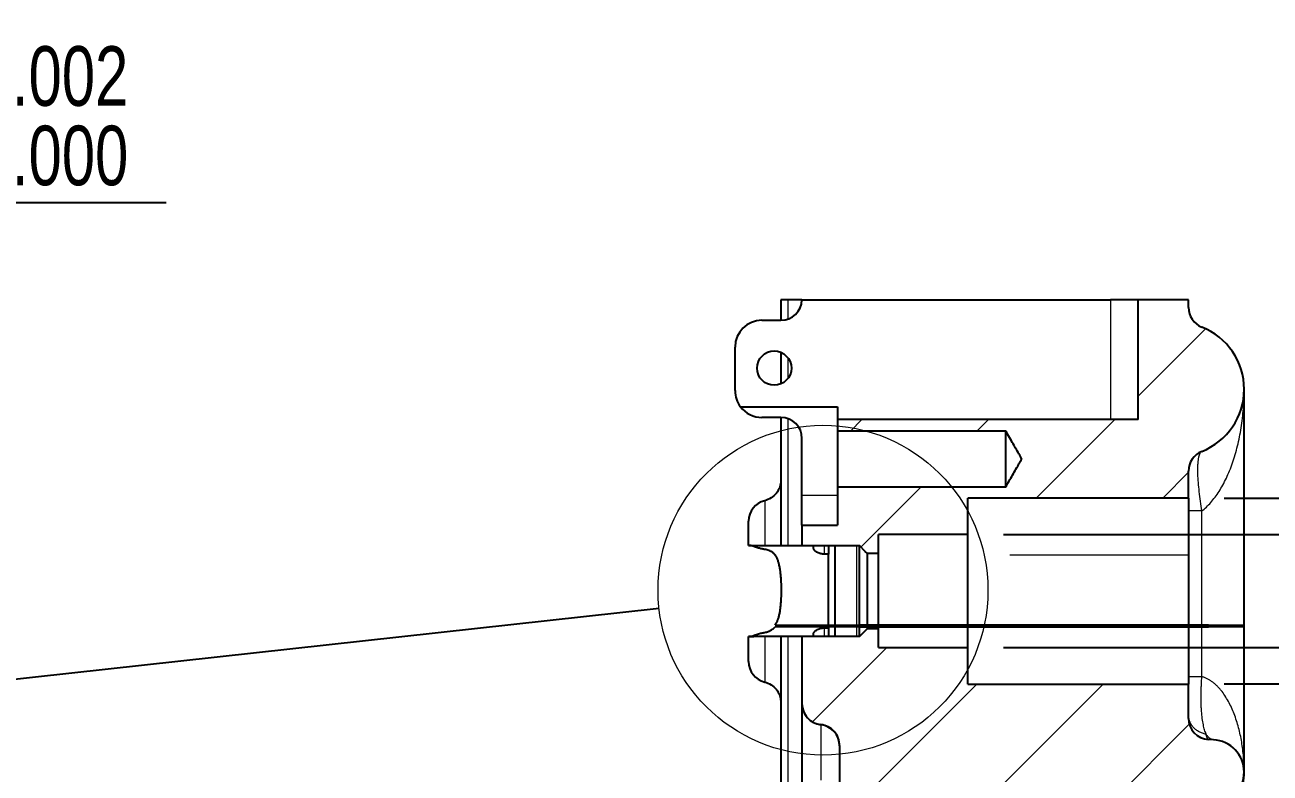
# Model space of a CAD drawing. Header units: inches. Extents: x 0.2 to 16.8, y 0.2 to 10.8.
# Drawn here: x 10.678 to 12.419, y 3.929 to 4.975 of the extents above; entities that cross this region are included whole.
import ezdxf

# ---------------------------------------------------------------- set-up
doc = ezdxf.new("R2010")
doc.units = ezdxf.units.IN
doc.header["$MEASUREMENT"] = 0
doc.linetypes.add('PHANTOM', pattern=[0.5, 0.25, -0.05, 0.05, -0.05, 0.05, -0.05])
doc.layers.add('FORMAT', color=7, linetype='Continuous')
doc.styles.add('SLDTEXTSTYLE0', font='TXT', dxfattribs={"width": 0.75})
doc.dimstyles.new('SLDDIMSTYLE12', dxfattribs={"dimtxt": 0.18, "dimasz": 0.083333, "dimexe": 0, "dimexo": 0.0625, "dimgap": 0, "dimtad": 0, "dimtih": 1, "dimtoh": 1, "dimdec": 0, "dimrnd": 1e-09, "dimzin": 0, "dimdsep": 46, "dimtxsty": 'Standard', "dimblk1": 'NONE', "dimblk2": 'NONE', "dimsah": 1, "dimcen": 0.09, "dimadec": 0, "dimazin": 0, "dimtfac": 0.083333, "dimtdec": 0, "dimtofl": 0, "dimtmove": 0, "dimatfit": 3, "dimldrblk": 'NONE', "dimfxl": 1, "dimfrac": 2, "dimtolj": 1, "dimtzin": 0, "dimarcsym": 0})
doc.dimstyles.new('SLDDIMSTYLE37', dxfattribs={"dimtxt": 0.083333, "dimasz": 0.083333, "dimexe": 0, "dimexo": 0.0625, "dimgap": 0.020833, "dimtad": 2, "dimdec": 3, "dimlfac": 2, "dimrnd": 1e-09, "dimzin": 12, "dimdsep": 46, "dimtxsty": 'SLDTEXTSTYLE0', "dimsah": 1, "dimcen": 0.09, "dimadec": 0, "dimazin": 3, "dimtol": 1, "dimtp": 0.003, "dimtm": 0.003, "dimtfac": 1, "dimtdec": 3, "dimtmove": 0, "dimatfit": 0, "dimfxl": 1, "dimfrac": 2, "dimtolj": 1, "dimarcsym": 0})
doc.dimstyles.new('SLDDIMSTYLE38', dxfattribs={"dimtxt": 0.083333, "dimasz": 0.083333, "dimexe": 0, "dimexo": 0.0625, "dimgap": 0.020833, "dimtad": 2, "dimdec": 3, "dimlfac": 2, "dimrnd": 1e-09, "dimzin": 4, "dimdsep": 46, "dimtxsty": 'SLDTEXTSTYLE0', "dimsah": 1, "dimcen": 0.09, "dimadec": 0, "dimazin": 1, "dimtol": 1, "dimtp": 0.003, "dimtm": 0.003, "dimtfac": 1, "dimtdec": 3, "dimtmove": 0, "dimatfit": 0, "dimfxl": 1, "dimfrac": 2, "dimtolj": 1, "dimarcsym": 0})
doc.dimstyles.new('SLDDIMSTYLE51', dxfattribs={"dimtxt": 0.083333, "dimasz": 0.083333, "dimexe": 0, "dimexo": 0.0625, "dimgap": 0.020833, "dimtad": 2, "dimdec": 3, "dimrnd": 1e-09, "dimzin": 12, "dimdsep": 46, "dimtxsty": 'SLDTEXTSTYLE0', "dimsah": 1, "dimcen": 0.09, "dimadec": 0, "dimazin": 3, "dimtol": 1, "dimtp": 0.002, "dimtfac": 1, "dimtdec": 3, "dimtmove": 0, "dimatfit": 0, "dimfxl": 1, "dimfrac": 2, "dimtolj": 1, "dimtzin": 4, "dimarcsym": 0})

# ---------------------------------------------------------------- blocks, each defined once
blk = doc.blocks.new('_D_51')
at = {"layer": 'FORMAT'}
for p, q in [((13.0128, 4.2625), (13.0128, 4.9171)), ((12.0461, 4.2625), (13.0628, 4.2625)), ((12.0461, 4.1048), (13.0628, 4.1048)), ((13.0128, 4.1048), (13.0128, 3.9446))]:
    blk.add_line(p, q, dxfattribs=at)
for points in [[(13.0128, 4.2625), (13.0257, 4.3459), (13, 4.3459)], [(13.0128, 4.1048), (13, 4.0215), (13.0257, 4.0215)]]:
    blk.add_solid(points, dxfattribs=at)
at = {"layer": 'FORMAT', "char_height": 0.08333, "attachment_point": 1, "rotation": 90, "style": 'SLDTEXTSTYLE0'}
for s, insert in [('±.003', (12.9054, 4.6407)), ('.315', (12.9054, 4.4253))]:
    blk.add_mtext(s, dxfattribs=dict(at, insert=insert))
blk = doc.blocks.new('_D_52')
at = {"layer": 'FORMAT'}
for p, q in [((12.7055, 4.3137), (12.7055, 4.9171)), ((12.3547, 4.3137), (12.7555, 4.3137)), ((12.3547, 4.0537), (12.7555, 4.0537)), ((12.7055, 4.0537), (12.7055, 3.8934))]:
    blk.add_line(p, q, dxfattribs=at)
for points in [[(12.7055, 4.3137), (12.7183, 4.3971), (12.6927, 4.3971)], [(12.7055, 4.0537), (12.6927, 3.9703), (12.7183, 3.9703)]]:
    blk.add_solid(points, dxfattribs=at)
at = {"layer": 'FORMAT', "char_height": 0.08333, "attachment_point": 1, "rotation": 90, "style": 'SLDTEXTSTYLE0'}
for s, insert in [('±.003', (12.598, 4.6407)), ('.520', (12.598, 4.4253))]:
    blk.add_mtext(s, dxfattribs=dict(at, insert=insert))
blk = doc.blocks.new('_None')
blk = doc.blocks.new('_D_69')
at = {"layer": 'FORMAT'}
for p, q in [((10.1032, 4.4795), (10.1032, 4.777)), ((10.2026, 4.5004), (10.2026, 4.777)), ((10.1032, 4.727), (9.943, 4.727)), ((10.2026, 4.727), (10.8752, 4.727))]:
    blk.add_line(p, q, dxfattribs=at)
for points in [[(10.1032, 4.727), (10.0199, 4.7398), (10.0199, 4.7141)], [(10.2026, 4.727), (10.286, 4.7141), (10.286, 4.7398)]]:
    blk.add_solid(points, dxfattribs=at)
at = {"layer": 'FORMAT', "attachment_point": 1, "style": 'SLDTEXTSTYLE0'}
for s, insert, char_height in [('.002', (10.6598, 4.9455), 0.08333), ('+', (10.5925, 4.9455), 0.0833), ('.099', (10.3771, 4.8838), 0.08333), ('.000', (10.6598, 4.8344), 0.08333), ('-', (10.6077, 4.8344), 0.0833)]:
    blk.add_mtext(s, dxfattribs=dict(at, insert=insert, char_height=char_height))

msp = doc.modelspace()

# ---------------------------------------------------------------- hatches: boundary and pattern name
at = {"layer": 'FORMAT', "linetype": 'Continuous', "lineweight": 18}
h = msp.add_hatch(dxfattribs=at)
h.set_pattern_fill('ANSI31', color=256, style=0)
edge = h.paths.add_edge_path(flags=0)
edge.add_line((12.04919, 4.329389), (11.814024, 4.329389))
edge.add_line((11.814024, 4.329389), (11.814024, 4.275877))
edge.add_line((11.814024, 4.275877), (11.764319, 4.275877))
edge.add_line((11.764319, 4.275877), (11.764319, 4.247323))
edge.add_line((11.764319, 4.247323), (11.844536, 4.247323))
edge.add_line((11.844536, 4.247323), (11.844536, 4.247272))
edge.add_spline(control_points=[(11.844536, 4.247272), (11.847234, 4.244572), (11.849932, 4.241871), (11.852631, 4.23917), (11.853705, 4.238094), (11.85478, 4.237018), (11.855855, 4.235942)], knot_values=[0.0048221, 0.0048221, 0.0048221, 0.0048221, 0.00540391, 0.00540391, 0.00540391, 0.00563568, 0.00563568, 0.00563568, 0.00563568], weights=[1, 1, 1, 1, 1, 1, 1], degree=3, periodic=0)
edge.add_line((11.855855, 4.235942), (11.871111, 4.235942))
edge.add_line((11.871111, 4.235942), (11.871111, 4.262538))
edge.add_line((11.871111, 4.262538), (11.996111, 4.262538))
edge.add_line((11.996111, 4.262538), (11.996111, 4.31372))
edge.add_line((11.996111, 4.31372), (12.304674, 4.31372))
edge.add_line((12.304674, 4.31372), (12.304674, 4.351429))
edge.add_arc((12.334201, 4.351429), 0.029528, 111.592325, 180, ccw=False)
edge.add_arc((12.288926, 4.465827), 0.093504, 291.592325, 428.407675)
edge.add_arc((12.334201, 4.580225), 0.029528, 180, 248.407675, ccw=False)
edge.add_line((12.304674, 4.580225), (12.304674, 4.590827))
edge.add_line((12.304674, 4.590827), (12.234289, 4.590827))
edge.add_line((12.234289, 4.590827), (12.234289, 4.423504))
edge.add_line((12.234289, 4.423504), (11.814024, 4.423504))
edge.add_line((11.814024, 4.423504), (11.814024, 4.407384))
edge.add_line((11.814024, 4.407384), (12.04919, 4.407384))
edge.add_spline(control_points=[(12.04919, 4.407384), (12.052668, 4.401359), (12.056147, 4.395334), (12.059624, 4.389308), (12.062642, 4.384081), (12.065662, 4.378855), (12.068673, 4.373623), (12.069425, 4.372315), (12.070189, 4.371013), (12.070914, 4.369689), (12.071098, 4.369355), (12.0713, 4.369023), (12.071413, 4.368659), (12.071446, 4.368551), (12.071465, 4.368435), (12.071455, 4.368322), (12.071446, 4.368211), (12.071412, 4.368102), (12.071372, 4.367998), (12.0713, 4.367813), (12.071209, 4.367636), (12.071117, 4.36746), (12.070938, 4.367118), (12.070748, 4.36678), (12.070558, 4.366443), (12.070176, 4.365767), (12.06979, 4.365094), (12.069404, 4.364421), (12.068624, 4.363063), (12.067842, 4.361706), (12.067059, 4.360349), (12.065478, 4.357606), (12.063895, 4.354863), (12.062312, 4.35212), (12.059111, 4.346574), (12.055909, 4.341027), (12.052707, 4.335481), (12.051534, 4.33345), (12.050362, 4.331419), (12.04919, 4.329389)], knot_values=[0.00261927, 0.00261927, 0.00261927, 0.00261927, 0.00367953, 0.00367953, 0.00367953, 0.00459941, 0.00459941, 0.00459941, 0.00482941, 0.00482941, 0.00482941, 0.00488763, 0.00488763, 0.00488763, 0.00490498, 0.00490498, 0.00490498, 0.00492192, 0.00492192, 0.00492192, 0.00495188, 0.00495188, 0.00495188, 0.00501035, 0.00501035, 0.00501035, 0.00512761, 0.00512761, 0.00512761, 0.00536428, 0.00536428, 0.00536428, 0.00584276, 0.00584276, 0.00584276, 0.00681047, 0.00681047, 0.00681047, 0.00716476, 0.00716476, 0.00716476, 0.00716476], weights=[1, 1, 1, 1, 1, 1, 1, 1, 1, 1, 1, 1, 1, 1, 1, 1, 1, 1, 1, 1, 1, 1, 1, 1, 1, 1, 1, 1, 1, 1, 1, 1, 1, 1, 1, 1, 1, 1, 1, 1], degree=3, periodic=0)
h = msp.add_hatch(dxfattribs=at)
h.set_pattern_fill('ANSI31', color=256, style=0)
edge = h.paths.add_edge_path(flags=0)
edge.add_spline(control_points=[(11.855855, 4.131418), (11.852604, 4.128167), (11.849352, 4.124916), (11.846101, 4.121665), (11.845579, 4.121143), (11.845058, 4.120621), (11.844536, 4.120099)], knot_values=[0.00099088, 0.00099088, 0.00099088, 0.00099088, 0.00169159, 0.00169159, 0.00169159, 0.00180406, 0.00180406, 0.00180406, 0.00180406], weights=[1, 1, 1, 1, 1, 1, 1], degree=3, periodic=0)
edge.add_line((11.844536, 4.120099), (11.844536, 4.120098))
edge.add_line((11.844536, 4.120098), (11.764319, 4.120098))
edge.add_line((11.764319, 4.120098), (11.764319, 4.026274))
edge.add_spline(control_points=[(11.764319, 4.026274), (11.764319, 4.026069), (11.764321, 4.025864), (11.764326, 4.025659), (11.764395, 4.022345), (11.765037, 4.018997), (11.766199, 4.015892), (11.767361, 4.01279), (11.769075, 4.009846), (11.771199, 4.007303), (11.77253, 4.005711), (11.774039, 4.004251), (11.775674, 4.002972), (11.778276, 4.000938), (11.781266, 3.999325), (11.784395, 3.998267), (11.786417, 3.997583), (11.788526, 3.997117), (11.790648, 3.996885)], knot_values=[0.00803076, 0.00803076, 0.00803076, 0.00803076, 0.00806161, 0.00806161, 0.00806161, 0.0085668, 0.0085668, 0.0085668, 0.0090717, 0.0090717, 0.0090717, 0.00938533, 0.00938533, 0.00938533, 0.00988871, 0.00988871, 0.00988871, 0.01021346, 0.01021346, 0.01021346, 0.01021346], weights=[1, 1, 1, 1, 1, 1, 1, 1, 1, 1, 1, 1, 1, 1, 1, 1, 1, 1, 1], degree=3, periodic=0)
edge.add_spline(control_points=[(11.790648, 3.996885), (11.792873, 3.996642), (11.795085, 3.996142), (11.797197, 3.995402), (11.800318, 3.99431), (11.803293, 3.992663), (11.805876, 3.990598), (11.808458, 3.988534), (11.81072, 3.985995), (11.812474, 3.983192), (11.813575, 3.981433), (11.814494, 3.979547), (11.815202, 3.977596), (11.816331, 3.974486), (11.816939, 3.971138), (11.816975, 3.967829), (11.816976, 3.967722), (11.816977, 3.967614), (11.816977, 3.967507)], knot_values=[0.00810359, 0.00810359, 0.00810359, 0.00810359, 0.00844719, 0.00844719, 0.00844719, 0.0089555, 0.0089555, 0.0089555, 0.00946378, 0.00946378, 0.00946378, 0.00978005, 0.00978005, 0.00978005, 0.01028875, 0.01028875, 0.01028875, 0.01030503, 0.01030503, 0.01030503, 0.01030503], weights=[1, 1, 1, 1, 1, 1, 1, 1, 1, 1, 1, 1, 1, 1, 1, 1, 1, 1, 1], degree=3, periodic=0)
edge.add_line((11.816977, 3.967507), (11.816977, 3.908764))
edge.add_arc((11.846504, 3.908764), 0.029528, 180, 263.780752)
edge.add_arc((11.840107, 3.850056), 0.029528, 0, 83.780752, ccw=False)
edge.add_line((11.869634, 3.850056), (11.869634, 3.837119))
edge.add_spline(control_points=[(11.869634, 3.837119), (11.869634, 3.832173), (11.870137, 3.827205), (11.871101, 3.822354), (11.872691, 3.814347), (11.875537, 3.806383), (11.879964, 3.799524), (11.8815, 3.797145), (11.883253, 3.794878), (11.885259, 3.792878), (11.88728, 3.790863), (11.889616, 3.789073), (11.892205, 3.78787), (11.893862, 3.7871), (11.895659, 3.786564), (11.897475, 3.786363), (11.897522, 3.786358), (11.897569, 3.786353), (11.897616, 3.786348)], knot_values=[0.00907988, 0.00907988, 0.00907988, 0.00907988, 0.00983989, 0.00983989, 0.00983989, 0.01109964, 0.01109964, 0.01109964, 0.0115299, 0.0115299, 0.0115299, 0.01196624, 0.01196624, 0.01196624, 0.01224388, 0.01224388, 0.01224388, 0.01225098, 0.01225098, 0.01225098, 0.01225098], weights=[1, 1, 1, 1, 1, 1, 1, 1, 1, 1, 1, 1, 1, 1, 1, 1, 1, 1, 1], degree=3, periodic=0)
edge.add_spline(control_points=[(11.897616, 3.786348), (11.897618, 3.786348), (11.897619, 3.786348), (11.89762, 3.786348), (11.942749, 3.781778), (11.987863, 3.777046), (12.032951, 3.772089)], knot_values=[0.0256892, 0.0256892, 0.0256892, 0.0256892, 0.02568939, 0.02568939, 0.02568939, 0.03260249, 0.03260249, 0.03260249, 0.03260249], weights=[1, 1, 1, 1, 1, 1, 1], degree=3, periodic=0)
edge.add_spline(control_points=[(12.032951, 3.772089), (12.033208, 3.772061), (12.033465, 3.772039), (12.033723, 3.772025), (12.033981, 3.772011), (12.034239, 3.772004), (12.034498, 3.772004), (12.035013, 3.772004), (12.035529, 3.772033), (12.036042, 3.772089)], knot_values=[0, 0, 0, 0, 0.00003936, 0.00003936, 0.00003936, 0.00007871, 0.00007871, 0.00007871, 0.00015736, 0.00015736, 0.00015736, 0.00015736], weights=[1, 1, 1, 1, 1, 1, 1, 1, 1, 1], degree=3, periodic=0)
edge.add_spline(control_points=[(12.036042, 3.772089), (12.061603, 3.774899), (12.087172, 3.777637), (12.112747, 3.780314), (12.132287, 3.782359), (12.15183, 3.784369), (12.171376, 3.786348)], knot_values=[0.02148334, 0.02148334, 0.02148334, 0.02148334, 0.02540109, 0.02540109, 0.02540109, 0.02839411, 0.02839411, 0.02839411, 0.02839411], weights=[1, 1, 1, 1, 1, 1, 1], degree=3, periodic=0)
edge.add_spline(control_points=[(12.171376, 3.786348), (12.172099, 3.786422), (12.172817, 3.786546), (12.173522, 3.786717), (12.175229, 3.787132), (12.176879, 3.787831), (12.178399, 3.78871), (12.180889, 3.790151), (12.183103, 3.792099), (12.185025, 3.79424), (12.188319, 3.797909), (12.190899, 3.802248), (12.192937, 3.806737), (12.196236, 3.814006), (12.198235, 3.821958), (12.199006, 3.829903), (12.199239, 3.8323), (12.199359, 3.834711), (12.199359, 3.837119)], knot_values=[0.00015857, 0.00015857, 0.00015857, 0.00015857, 0.00026861, 0.00026861, 0.00026861, 0.00053538, 0.00053538, 0.00053538, 0.00097474, 0.00097474, 0.00097474, 0.00173052, 0.00173052, 0.00173052, 0.00296017, 0.00296017, 0.00296017, 0.0033291, 0.0033291, 0.0033291, 0.0033291], weights=[1, 1, 1, 1, 1, 1, 1, 1, 1, 1, 1, 1, 1, 1, 1, 1, 1, 1, 1], degree=3, periodic=0)
edge.add_line((12.199359, 3.837119), (12.199359, 3.849963))
edge.add_arc((12.228886, 3.849963), 0.029528, 93, 180, ccw=False)
edge.add_line((12.227341, 3.87945), (12.339523, 3.885329))
edge.add_arc((12.337154, 3.930543), 0.045276, 273, 447)
edge.add_line((12.339523, 3.975756), (12.332656, 3.976116))
edge.add_arc((12.334201, 4.005603), 0.029528, 180, 267, ccw=False)
edge.add_line((12.304674, 4.005603), (12.304674, 4.053662))
edge.add_line((12.304674, 4.053662), (11.996111, 4.053662))
edge.add_line((11.996111, 4.053662), (11.996111, 4.104843))
edge.add_line((11.996111, 4.104843), (11.871111, 4.104843))
edge.add_line((11.871111, 4.104843), (11.871111, 4.131418))
edge.add_line((11.871111, 4.131418), (11.855855, 4.131418))

# ---------------------------------------------------------------- linework, layer by layer
at = {"color": 7, "linetype": 'Continuous', "lineweight": 25}
for p, q in [((11.734792, 4.590827), (11.734792, 4.562284)), ((11.744634, 4.590827), (11.734792, 4.590827)), ((11.764303, 4.590827), (11.744634, 4.590827)), ((11.764303, 4.590827), (12.195422, 4.590827)), ((12.234289, 4.590827), (12.195422, 4.590827)), ((12.234289, 4.423504), (12.234289, 4.590827)), ((12.304674, 4.590827), (12.234289, 4.590827)), ((12.304674, 4.580225), (12.304674, 4.590827)), ((11.708217, 4.562284), (11.734792, 4.562284)), ((11.670815, 4.463859), (11.670815, 4.524882)), ((11.734792, 4.517458), (11.734792, 4.473251)), ((12.38243, 4.136058), (12.38243, 4.465827)), ((11.678444, 4.441221), (11.814024, 4.441221)), ((11.814024, 4.441221), (11.814024, 4.423504)), ((11.734792, 4.426457), (11.708217, 4.426457)), ((11.734792, 4.426457), (11.734792, 4.247323)), ((11.814024, 4.423504), (11.814024, 4.407384)), ((12.234289, 4.423504), (11.814024, 4.423504)), ((12.04919, 4.407384), (11.814024, 4.407384)), ((11.814024, 4.407384), (11.814024, 4.329389)), ((12.04919, 4.329389), (12.04919, 4.407384)), ((11.764319, 4.317697), (11.764319, 4.39693)), ((12.304674, 4.31372), (12.304674, 4.351429)), ((11.764319, 4.275877), (11.764319, 4.317697)), ((11.814024, 4.329389), (11.814024, 4.275877)), ((11.814024, 4.329389), (12.04919, 4.329389)), ((12.304674, 4.31372), (11.996111, 4.31372)), ((11.996111, 4.262538), (11.996111, 4.31372)), ((12.304674, 4.31372), (12.304674, 4.234036)), ((11.689516, 4.247323), (11.689516, 4.281311)), ((11.764319, 4.275877), (11.764319, 4.247323)), ((11.764319, 4.275877), (11.814024, 4.275877)), ((11.996111, 4.262538), (11.871111, 4.262538)), ((11.871111, 4.235942), (11.871111, 4.262538)), ((11.996111, 4.136058), (11.996111, 4.262538)), ((11.691162, 4.247323), (11.694649, 4.247323)), ((11.734792, 4.247323), (11.744634, 4.247323)), ((11.744634, 4.247323), (11.764319, 4.247323)), ((11.764319, 4.247323), (11.844536, 4.247323)), ((11.780559, 4.243268), (11.780559, 4.247323)), ((11.801229, 4.235261), (11.795323, 4.235261)), ((11.801229, 4.247323), (11.801229, 4.235261)), ((11.801229, 4.136058), (11.801229, 4.235261)), ((11.810087, 4.247323), (11.810087, 4.136058)), ((11.844536, 4.247323), (11.844536, 4.247272)), ((11.844536, 4.136058), (11.844536, 4.247272)), ((11.871111, 4.235942), (11.855855, 4.235942)), ((11.855855, 4.136058), (11.855855, 4.235942)), ((11.871111, 4.136058), (11.871111, 4.235942)), ((12.304674, 4.234036), (12.304674, 4.136058)), ((11.726796, 4.136058), (11.764319, 4.136058)), ((11.764319, 4.133833), (11.726796, 4.133833)), ((11.764319, 4.133833), (11.764319, 4.136058)), ((11.764319, 4.136058), (11.844536, 4.136058)), ((11.844536, 4.133833), (11.764319, 4.133833)), ((11.795323, 4.132161), (11.801229, 4.132161)), ((11.801229, 4.132161), (11.801229, 4.133833)), ((11.801229, 4.132161), (11.801229, 4.120098)), ((11.810087, 4.133833), (11.810087, 4.120098)), ((11.844536, 4.133833), (11.844536, 4.136058)), ((11.855855, 4.136058), (11.844536, 4.136058)), ((11.844536, 4.120099), (11.844536, 4.133833)), ((11.844536, 4.133833), (11.855855, 4.133833)), ((11.844536, 4.120099), (11.855855, 4.131418)), ((11.855855, 4.133833), (11.855855, 4.136058)), ((11.871111, 4.136058), (11.855855, 4.136058)), ((11.855855, 4.131418), (11.855855, 4.133833)), ((11.855855, 4.133833), (11.871111, 4.133833)), ((11.855855, 4.131418), (11.871111, 4.131418)), ((11.871111, 4.133833), (11.871111, 4.136058)), ((11.996111, 4.136058), (11.871111, 4.136058)), ((11.871111, 4.131418), (11.871111, 4.133833)), ((11.871111, 4.133833), (11.996111, 4.133833)), ((11.871111, 4.104843), (11.871111, 4.131418)), ((11.996111, 4.133833), (11.996111, 4.136058)), ((12.304674, 4.136058), (11.996111, 4.136058)), ((11.996111, 4.104843), (11.996111, 4.133833)), ((11.996111, 4.133833), (12.304674, 4.133833)), ((12.304674, 4.136058), (12.304674, 4.133833)), ((12.332656, 4.136058), (12.304674, 4.136058)), ((12.304674, 4.133833), (12.304674, 4.133386)), ((12.304674, 4.133833), (12.332656, 4.133833)), ((12.304674, 4.133386), (12.304674, 4.053662)), ((12.332656, 4.136058), (12.339523, 4.136058)), ((12.339523, 4.133833), (12.332656, 4.133833)), ((12.339523, 4.136058), (12.38243, 4.136058)), ((12.38243, 4.133833), (12.339523, 4.133833)), ((12.38243, 4.133833), (12.38243, 4.136058)), ((12.38243, 3.930543), (12.38243, 4.133833)), ((11.689516, 4.085127), (11.689516, 4.120098)), ((11.690967, 4.120098), (11.69705, 4.120098)), ((11.734792, 4.120098), (11.734792, 3.484275)), ((11.744634, 4.120098), (11.734792, 4.120098)), ((11.764319, 4.120098), (11.744634, 4.120098)), ((11.764319, 4.120098), (11.764319, 4.026274)), ((11.844536, 4.120098), (11.764319, 4.120098)), ((11.780559, 4.120098), (11.780559, 4.124153)), ((11.844536, 4.120099), (11.844536, 4.120098)), ((11.871111, 4.104843), (11.996111, 4.104843)), ((11.996111, 4.053662), (11.996111, 4.104843)), ((11.996111, 4.053662), (12.304674, 4.053662)), ((12.304674, 4.005603), (12.304674, 4.053662)), ((11.764319, 4.026274), (11.764319, 4.026072)), ((11.764319, 4.026072), (11.764319, 3.873051)), ((12.339523, 3.975756), (12.332656, 3.976116)), ((11.816977, 3.967507), (11.816977, 3.908764))]:
    msp.add_line(p, q, dxfattribs=at)
at = {"color": 8, "linetype": 'PHANTOM', "lineweight": 18}
for p, q in [((11.744634, 4.590827), (11.744634, 4.563973)), ((12.195422, 4.590827), (12.195422, 4.423504)), ((11.744634, 4.509764), (11.744634, 4.480945)), ((11.744634, 4.424768), (11.744634, 4.247323)), ((11.764319, 4.317697), (11.814024, 4.317697)), ((12.323335, 4.136058), (12.323335, 4.295603)), ((11.795323, 4.247323), (11.795323, 4.235261)), ((11.840599, 4.247323), (11.840599, 4.136058)), ((12.304674, 4.234036), (11.996111, 4.234036)), ((11.795323, 4.132161), (11.795323, 4.120098)), ((11.840599, 4.133833), (11.840599, 4.120098)), ((12.304674, 4.133386), (11.996111, 4.133386)), ((12.323335, 4.064019), (12.323335, 4.133833)), ((12.332656, 4.133833), (12.332656, 4.136058)), ((12.339523, 4.136058), (12.339523, 4.133833)), ((11.744634, 4.120098), (11.744634, 3.515011)), ((11.790648, 3.996885), (11.790648, 3.996718)), ((11.790648, 3.996718), (11.790648, 3.919321))]:
    msp.add_line(p, q, dxfattribs=at)
at = {"color": 7, "linetype": 'Continuous', "lineweight": 25, "flags": 128}
msp.add_lwpolyline([(11.855855, 4.235942), (11.852631, 4.23917), (11.844536, 4.247272)], dxfattribs=at)
at = {"color": 7, "linetype": 'Continuous', "lineweight": 25}
msp.add_circle((11.725441, 4.495355), 0.024, dxfattribs=at)
at = {"color": 7, "linetype": 'Continuous', "lineweight": 18}
msp.add_circle((11.793686, 4.184823), 0.230651, dxfattribs=at)
at = {"color": 7, "linetype": 'Continuous', "lineweight": 25}
for centre, radius, start, end in [((11.734792, 4.591811), 0.029528, 270, 358.089787), ((12.334201, 4.580225), 0.029528, 180, 248.407675), ((11.708217, 4.524882), 0.037402, 90, 180), ((12.288926, 4.465827), 0.093504, 291.592325, 68.407675), ((11.708217, 4.463859), 0.037402, 180, 217.247781), ((11.708217, 4.463859), 0.037402, 217.247781, 270), ((11.734792, 4.39693), 0.029528, 0, 90), ((12.334201, 4.351429), 0.029528, 111.592325, 180), ((11.719044, 4.281311), 0.029528, 103.493396, 180), ((11.719044, 4.085127), 0.029528, 180, 256.506601), ((11.793847, 4.026072), 0.029528, 180, 263.780752), ((12.334201, 4.005603), 0.029528, 180, 267), ((11.787449, 3.967364), 0.029528, 0, 83.780752), ((12.337154, 3.930543), 0.045276, 273, 87), ((12.288926, 3.930543), 0.093504, 340, 0)]:
    msp.add_arc(centre, radius, start, end, dxfattribs=at)
at = {"color": 8, "linetype": 'PHANTOM', "lineweight": 18}
for points, knots in [([(12.323335, 4.295603), (12.331985, 4.302306), (12.340115, 4.311566), (12.354641, 4.334329), (12.361027, 4.347854), (12.37148, 4.377989), (12.37556, 4.394581), (12.381028, 4.429398), (12.38243, 4.447613), (12.38243, 4.465827)], [0, 0, 0, 0, 0.25, 0.25, 0.5, 0.5, 0.75, 0.75, 1, 1, 1, 1]), ([(12.323335, 4.295603), (12.320644, 4.313798), (12.318266, 4.332327), (12.31753, 4.35442), (12.317745, 4.360837), (12.318937, 4.370909), (12.319935, 4.374487), (12.321134, 4.376615)], [0, 0, 0, 0, 0.5, 0.5, 0.75, 0.75, 1, 1, 1, 1]), ([(11.712154, 4.309872), (11.712154, 4.309797), (11.712154, 4.309632), (11.712154, 4.306665), (11.712154, 4.301577), (11.712154, 4.294328), (11.712154, 4.285133), (11.712154, 4.274109), (11.712154, 4.261561), (11.712154, 4.252073), (11.712154, 4.247329)], [0, 0, 0, 0, 0.107365092, 0.234884365, 0.362403637, 0.48992291, 0.617442182, 0.744961455, 0.872480727, 1, 1, 1, 1]), ([(12.323335, 4.295603), (12.317872, 4.295603), (12.313084, 4.295603), (12.306478, 4.295603), (12.304674, 4.295603), (12.304674, 4.295603)], [0, 0, 0, 0, 0.5, 0.5, 1, 1, 1, 1]), ([(11.712154, 4.120097), (11.712154, 4.115282), (11.712154, 4.105651), (11.712154, 4.092902), (11.712154, 4.081696), (11.712154, 4.072348), (11.712154, 4.064977), (11.712154, 4.059813), (11.712154, 4.05684), (11.712154, 4.056678), (11.712154, 4.056606)], [0, 0, 0, 0, 0.128396016, 0.256792031, 0.385188047, 0.513584062, 0.641980078, 0.770376094, 0.898772109, 1, 1, 1, 1]), ([(12.304674, 4.06402), (12.304674, 4.06402), (12.306478, 4.06402), (12.313084, 4.06402), (12.317872, 4.06402), (12.323335, 4.06402)], [0, 0, 0, 0, 0.5, 0.5, 1, 1, 1, 1]), ([(12.329278, 3.983541), (12.326468, 3.990268), (12.324031, 4.001438), (12.32239, 4.022598), (12.322217, 4.030418), (12.322441, 4.046852), (12.322823, 4.055452), (12.323335, 4.064019)], [0, 0, 0, 0, 0.5, 0.5, 0.75, 0.75, 1, 1, 1, 1]), ([(12.38243, 3.930543), (12.38243, 3.944564), (12.381307, 3.95872), (12.376746, 3.986104), (12.373293, 3.999402), (12.363771, 4.024129), (12.357703, 4.035486), (12.346402, 4.04939), (12.342263, 4.053484), (12.333255, 4.060082), (12.328407, 4.062584), (12.323333, 4.064017)], [0, 0, 0, 0, 0.25, 0.25, 0.5, 0.5, 0.75, 0.75, 0.875, 0.875, 1, 1, 1, 1]), ([(12.329278, 3.983541), (12.322469, 3.984605), (12.316083, 3.987957), (12.307232, 3.99773), (12.304674, 4.004076), (12.304674, 4.010462)], [0, 0, 0, 0, 0.5, 0.5, 1, 1, 1, 1]), ([(12.332244, 3.976597), (12.331839, 3.976885), (12.330893, 3.977555), (12.329865, 3.981364), (12.329278, 3.983541)], [0, 0, 0, 0, 0.42865064, 1, 1, 1, 1])]:
    msp.add_open_spline(points, degree=3, knots=knots, dxfattribs=at)
at = {"color": 7, "linetype": 'Continuous', "lineweight": 25}
for points, knots in [([(12.04919, 4.329389), (12.050362, 4.331419), (12.051534, 4.33345), (12.052707, 4.335481), (12.055909, 4.341027), (12.059111, 4.346574), (12.062312, 4.35212), (12.063895, 4.354863), (12.065478, 4.357606), (12.067059, 4.360349), (12.067842, 4.361706), (12.068624, 4.363063), (12.069404, 4.364421), (12.06979, 4.365094), (12.070176, 4.365767), (12.070558, 4.366443), (12.070748, 4.36678), (12.070938, 4.367118), (12.071117, 4.36746), (12.071209, 4.367636), (12.0713, 4.367813), (12.071372, 4.367998), (12.071412, 4.368102), (12.071446, 4.368211), (12.071455, 4.368322), (12.071465, 4.368435), (12.071446, 4.368551), (12.071413, 4.368659), (12.0713, 4.369023), (12.071098, 4.369355), (12.070914, 4.369689), (12.070189, 4.371013), (12.069425, 4.372315), (12.068673, 4.373623), (12.065662, 4.378855), (12.062642, 4.384081), (12.059624, 4.389308), (12.056147, 4.395334), (12.052668, 4.401359), (12.04919, 4.407384)], [0.00934933665, 0.00934933665, 0.00934933665, 0.00934933665, 0.00970668013, 0.00970668013, 0.00970668013, 0.01068270892, 0.01068270892, 0.01068270892, 0.01116529948, 0.01116529948, 0.01116529948, 0.01140400607, 0.01140400607, 0.01140400607, 0.0115222677, 0.0115222677, 0.0115222677, 0.01158124368, 0.01158124368, 0.01158124368, 0.01161146435, 0.01161146435, 0.01161146435, 0.01162854227, 0.01162854227, 0.01162854227, 0.011646044, 0.011646044, 0.011646044, 0.01170476397, 0.01170476397, 0.01170476397, 0.01193674455, 0.01193674455, 0.01193674455, 0.012864535, 0.012864535, 0.012864535, 0.01393390696, 0.01393390696, 0.01393390696, 0.01393390696]), ([(11.734792, 4.338652), (11.73447, 4.335369), (11.733827, 4.328807), (11.728836, 4.320091), (11.721505, 4.313234), (11.71527, 4.311062), (11.712154, 4.309976)], [0, 0, 0, 0, 0.25025607, 0.50017338, 0.75019196, 1, 1, 1, 1]), ([(11.689516, 4.247323), (11.689535, 4.247324), (11.689572, 4.247324), (11.689884, 4.247326), (11.690389, 4.247328), (11.69111, 4.247328), (11.692044, 4.247328), (11.693192, 4.247326), (11.694552, 4.247324), (11.696121, 4.247321), (11.697893, 4.247319), (11.699858, 4.247317), (11.702008, 4.247317), (11.704327, 4.247318), (11.706803, 4.24732), (11.70941, 4.247322), (11.711239, 4.247323), (11.712153, 4.247323)], [0, 0, 0, 0, 0.07041723, 0.14033215, 0.20970617, 0.27850537, 0.34670308, 0.41428259, 0.48123988, 0.54758636, 0.61335126, 0.67858381, 0.74335468, 0.8077568, 0.87190506, 0.93593495, 1, 1, 1, 1]), ([(11.712154, 4.241815), (11.711568, 4.241915), (11.710369, 4.242118), (11.708616, 4.242495), (11.706859, 4.242923), (11.704662, 4.243522), (11.702049, 4.244324), (11.699304, 4.245226), (11.696713, 4.246088), (11.694464, 4.246766), (11.692784, 4.247161), (11.691753, 4.247306), (11.691322, 4.247319), (11.691162, 4.247323)], [0, 0, 0, 0, 0.0545524, 0.11169005, 0.1715703, 0.23431254, 0.34880048, 0.47709002, 0.59485064, 0.73658646, 0.86824964, 0.95105298, 1, 1, 1, 1]), ([(11.726827, 4.233956), (11.726479, 4.234389), (11.725792, 4.235242), (11.724636, 4.236389), (11.723406, 4.237419), (11.722095, 4.238331), (11.720355, 4.239341), (11.718098, 4.240346), (11.715244, 4.241249), (11.713169, 4.241629), (11.712154, 4.241815)], [0, 0, 0, 0, 0.10966831, 0.21581585, 0.31877067, 0.41887332, 0.51647486, 0.68607809, 0.84640159, 1, 1, 1, 1]), ([(11.712162, 4.247323), (11.712841, 4.247323), (11.71423, 4.247322), (11.716285, 4.247321), (11.718357, 4.247321), (11.720423, 4.247322), (11.723161, 4.247325), (11.726574, 4.247317), (11.729896, 4.247325), (11.732003, 4.247323), (11.733098, 4.247324), (11.733948, 4.247323), (11.734639, 4.247325), (11.734743, 4.247324), (11.734792, 4.247323)], [0, 0, 0, 0, 0.05049412, 0.10333789, 0.15863602, 0.21647744, 0.27693798, 0.40212855, 0.55322294, 0.67769818, 0.74461956, 0.78730006, 0.9013609, 1, 1, 1, 1]), ([(11.735214, 4.19907), (11.735152, 4.200075), (11.735027, 4.20211), (11.73478, 4.205138), (11.734481, 4.208178), (11.73412, 4.21121), (11.733689, 4.214222), (11.733179, 4.217196), (11.732479, 4.220578), (11.731519, 4.224272), (11.730205, 4.228004), (11.728703, 4.231269), (11.727453, 4.233084), (11.726852, 4.233956)], [0, 0, 0, 0, 0.07209834, 0.14586335, 0.22123595, 0.29816523, 0.37661676, 0.4565835, 0.53810002, 0.65985376, 0.78281927, 0.89572971, 1, 1, 1, 1]), ([(11.795323, 4.235261), (11.794817, 4.235272), (11.793805, 4.235293), (11.792306, 4.235468), (11.790837, 4.235744), (11.788979, 4.23624), (11.786827, 4.237055), (11.784652, 4.238242), (11.782868, 4.239538), (11.78157, 4.240857), (11.780718, 4.242134), (11.780612, 4.242892), (11.780559, 4.243268)], [0, 0, 0, 0, 0.06152724, 0.12285809, 0.18495215, 0.24873454, 0.37114476, 0.49776249, 0.62354015, 0.74975964, 0.87593365, 1, 1, 1, 1]), ([(11.735223, 4.170736), (11.73529, 4.171914), (11.735423, 4.174257), (11.735588, 4.177807), (11.735695, 4.181355), (11.73573, 4.184903), (11.735691, 4.188451), (11.735582, 4.191998), (11.735415, 4.195549), (11.735281, 4.197892), (11.735214, 4.19907)], [0, 0, 0, 0, 0.1265002, 0.25169861, 0.37602488, 0.49991794, 0.6238214, 0.74817875, 0.87342857, 1, 1, 1, 1]), ([(11.726796, 4.136058), (11.727172, 4.136582), (11.727942, 4.137657), (11.728957, 4.139466), (11.730179, 4.142046), (11.731443, 4.145522), (11.732655, 4.150088), (11.733611, 4.155011), (11.73434, 4.160202), (11.734879, 4.165431), (11.73511, 4.168988), (11.735223, 4.170736)], [0, 0, 0, 0, 0.06360919, 0.13051697, 0.20108843, 0.3343074, 0.4669433, 0.60671878, 0.742142, 0.87328369, 1, 1, 1, 1]), ([(11.690967, 4.120098), (11.691142, 4.120104), (11.691558, 4.120119), (11.69257, 4.120276), (11.694197, 4.120682), (11.696451, 4.121393), (11.699083, 4.122306), (11.701897, 4.123271), (11.704752, 4.124182), (11.707376, 4.124906), (11.709731, 4.125472), (11.711362, 4.125762), (11.712152, 4.125903)], [0, 0, 0, 0, 0.05515112, 0.13091245, 0.26198554, 0.40363402, 0.52239282, 0.65293304, 0.76866785, 0.85073236, 0.92773472, 1, 1, 1, 1]), ([(11.712161, 4.125894), (11.712717, 4.125992), (11.713842, 4.126191), (11.715459, 4.126585), (11.717038, 4.12706), (11.718568, 4.127629), (11.720729, 4.128607), (11.723374, 4.1302), (11.725063, 4.131924), (11.725938, 4.132816)], [0, 0, 0, 0, 0.09201069, 0.18593753, 0.28227674, 0.38149795, 0.48404645, 0.7329309, 1, 1, 1, 1]), ([(11.725971, 4.132816), (11.726111, 4.132981), (11.726395, 4.133313), (11.726662, 4.133659), (11.726796, 4.133833)], [0, 0, 0, 0, 0.49588075, 1, 1, 1, 1]), ([(11.780559, 4.124153), (11.780572, 4.124338), (11.780599, 4.124707), (11.780811, 4.125301), (11.781149, 4.125923), (11.781779, 4.126781), (11.782869, 4.127885), (11.784651, 4.129179), (11.786827, 4.130368), (11.789402, 4.131337), (11.792262, 4.132029), (11.794311, 4.132117), (11.795323, 4.132161)], [0, 0, 0, 0, 0.06207531, 0.12420326, 0.18686961, 0.25054779, 0.37675356, 0.50259755, 0.62920184, 0.75167736, 0.87733779, 1, 1, 1, 1]), ([(11.712154, 4.120098), (11.711432, 4.120098), (11.70999, 4.120099), (11.707907, 4.1201), (11.705899, 4.120102), (11.70398, 4.120103), (11.702159, 4.120103), (11.700442, 4.120103), (11.698836, 4.120102), (11.697348, 4.1201), (11.695981, 4.120098), (11.694741, 4.120096), (11.69363, 4.120094), (11.69265, 4.120092), (11.691803, 4.120092), (11.691089, 4.120092), (11.690509, 4.120093), (11.690061, 4.120094), (11.689746, 4.120096), (11.689551, 4.120098), (11.689528, 4.120098), (11.689516, 4.120098)], [0, 0, 0, 0, 0.050691463, 0.101338371, 0.152015757, 0.202792479, 0.253730271, 0.304883062, 0.356296591, 0.408008276, 0.460047319, 0.51243502, 0.565185256, 0.618305087, 0.671795462, 0.725651984, 0.779865713, 0.834423975, 0.889311172, 0.944509561, 1, 1, 1, 1]), ([(11.734792, 4.120098), (11.734781, 4.120098), (11.734757, 4.120098), (11.73456, 4.120097), (11.734214, 4.120097), (11.733741, 4.120099), (11.733097, 4.120097), (11.732003, 4.120099), (11.729885, 4.120097), (11.726558, 4.120104), (11.722754, 4.120096), (11.719116, 4.120101), (11.715671, 4.120101), (11.713298, 4.120099), (11.712156, 4.120098)], [0, 0, 0, 0, 0.04731347, 0.09859976, 0.15383149, 0.2129706, 0.25457376, 0.32262563, 0.44705736, 0.59788381, 0.72324499, 0.82236462, 0.91448405, 1, 1, 1, 1]), ([(11.712153, 4.056462), (11.715269, 4.055377), (11.721504, 4.053205), (11.728835, 4.046349), (11.733827, 4.037635), (11.73447, 4.031074), (11.734792, 4.027792)], [0, 0, 0, 0, 0.24984171, 0.4998703, 0.74977341, 1, 1, 1, 1]), ([(11.764319, 4.026274), (11.764319, 4.019034), (11.767026, 4.01194), (11.774272, 4.003845), (11.777185, 4.001604), (11.783557, 3.998333), (11.787084, 3.997274), (11.790648, 3.996885)], [0, 0, 0, 0, 0.5, 0.5, 0.75, 0.75, 1, 1, 1, 1]), ([(11.816977, 3.967507), (11.816977, 3.971132), (11.816322, 3.97468), (11.813732, 3.981453), (11.811809, 3.984587), (11.807027, 3.989916), (11.80411, 3.992167), (11.797737, 3.995438), (11.794213, 3.996496), (11.790648, 3.996885)], [0, 0, 0, 0, 0.25, 0.25, 0.5, 0.5, 0.75, 0.75, 1, 1, 1, 1])]:
    msp.add_open_spline(points, degree=3, knots=knots, dxfattribs=at)
at = {"color": 8, "linetype": 'PHANTOM', "lineweight": 18}
msp.add_open_spline([(12.339523, 3.975756), (12.335884, 3.975947), (12.332375, 3.978613), (12.329278, 3.983541)], degree=3, dxfattribs=at)

# ---------------------------------------------------------------- dimensions: what is measured, and where the dimension line sits
at = {"layer": 'FORMAT'}
for base, p1, p2, dimstyle, picture, middle in [((13.01284, 4.104843), (11.996111, 4.262538), (11.996111, 4.104843), 'SLDDIMSTYLE37', '_D_51', (13.01284, 4.671193)), ((12.705472, 4.31372), (12.304674, 4.053662), (12.304674, 4.31372), 'SLDDIMSTYLE38', '_D_52', (12.705472, 4.671193))]:
    dim = msp.add_linear_dim(base=base, p1=p1, p2=p2, angle=90, dimstyle=dimstyle, dxfattribs=at)
    dim.commit()
    dim.dimension.update_dxf_attribs({"geometry": picture, "text_midpoint": middle, "dimtype": 160})
dim = msp.add_linear_dim(base=(10.10322, 4.726956), p1=(10.202629, 4.450448), p2=(10.10322, 4.429535), dimstyle='SLDDIMSTYLE51', dxfattribs=at)
dim.commit()
dim.dimension.update_dxf_attribs({"geometry": '_D_69', "text_midpoint": (10.626157, 4.726956), "dimtype": 160})

# ---------------------------------------------------------------- leaders
at = {"color": 7, "linetype": 'Continuous', "lineweight": 18, "has_arrowhead": 0}
msp.add_leader([(10.620487, 4.055764), (11.564418, 4.159602)], dimstyle='SLDDIMSTYLE12', dxfattribs=at)

doc.saveas('drawing.dxf')
